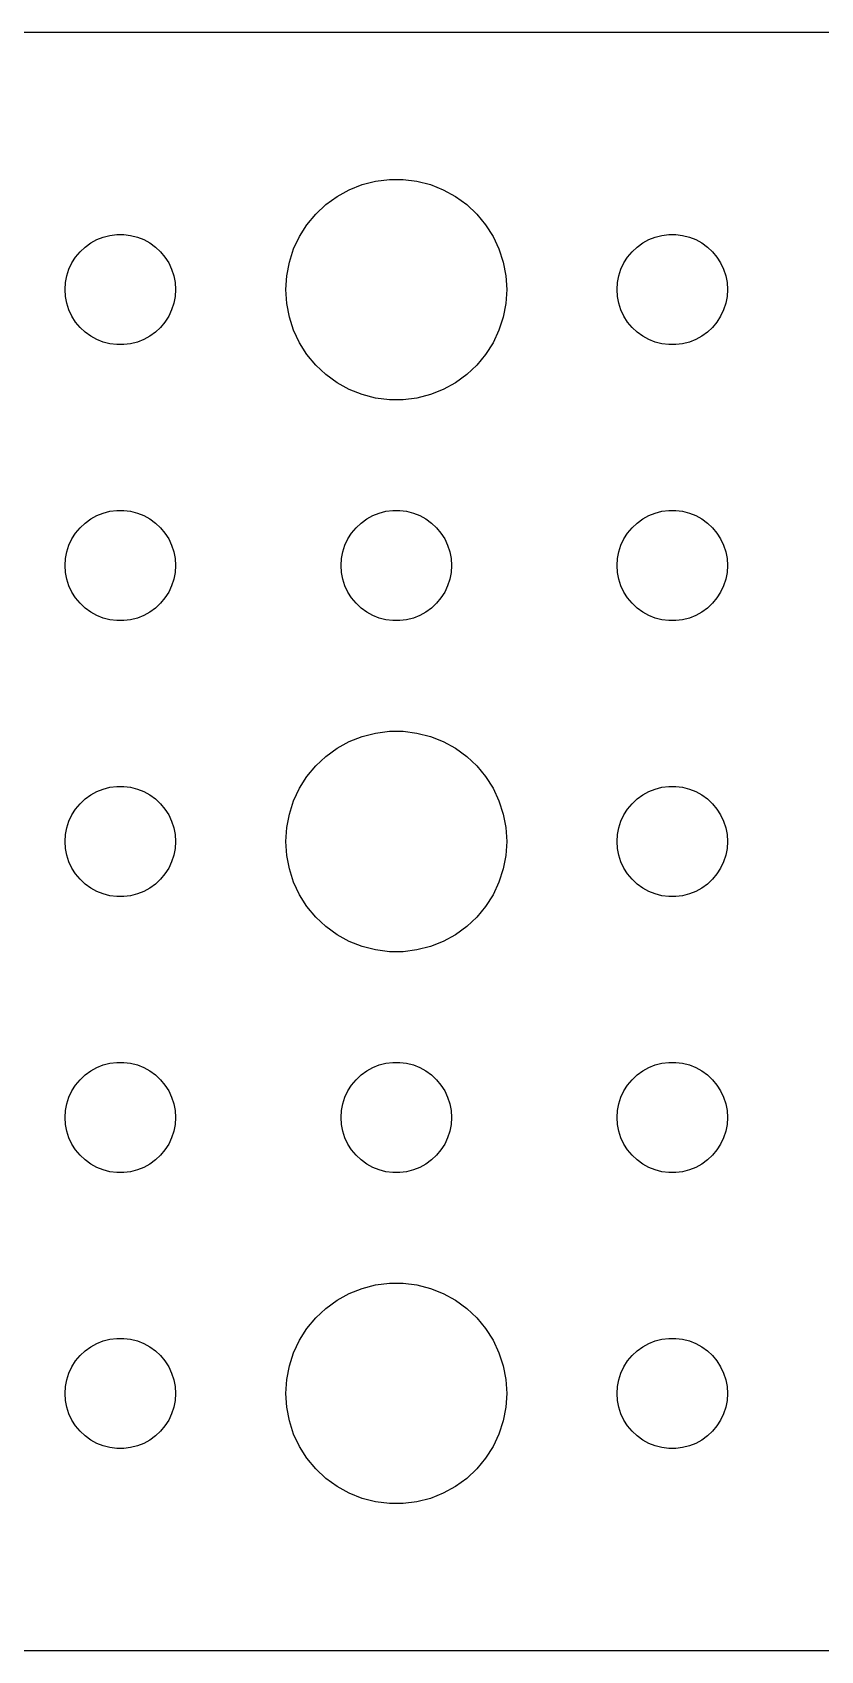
# Model space of a CAD drawing. Header units: metres. Extents: x -44.5 to 44.5, y -22 to 22.
# Drawn here: x -2.39 to 19.03, y -21.99 to 21.99 of the extents above; entities that cross this region are included whole.
import ezdxf

# ---------------------------------------------------------------- set-up
doc = ezdxf.new("R2010")
doc.units = ezdxf.units.M

msp = doc.modelspace()

# ---------------------------------------------------------------- linework, layer by layer
for p, q in [((39.8139, 21.9901), (-39.8139, 21.9901)), ((5.89252, 17.533), (6.22266, 17.7145)), ((6.22266, 17.7145), (6.57294, 17.8532)), ((6.57294, 17.8532), (6.93785, 17.9469)), ((6.93785, 17.9469), (7.31161, 17.9941)), ((7.31161, 17.9941), (7.68837, 17.9941)), ((7.68837, 17.9941), (8.06213, 17.9469)), ((8.06213, 17.9469), (8.42705, 17.8532)), ((8.42705, 17.8532), (8.77733, 17.7145)), ((8.77733, 17.7145), (9.10747, 17.533)), ((5.31308, 17.0536), (5.58772, 17.3115)), ((5.58772, 17.3115), (5.89252, 17.533)), ((9.10747, 17.533), (9.41226, 17.3115)), ((9.41226, 17.3115), (9.6869, 17.0536)), ((4.87108, 16.4453), (5.07294, 16.7634)), ((5.07294, 16.7634), (5.31308, 17.0536)), ((9.6869, 17.0536), (9.92705, 16.7634)), ((9.92705, 16.7634), (10.1289, 16.4453)), ((-0.803726, 16.2665), (-0.638657, 16.3572)), ((-0.638657, 16.3572), (-0.463516, 16.4266)), ((-0.463516, 16.4266), (-0.281067, 16.4734)), ((-0.281067, 16.4734), (-0.094177, 16.497)), ((-0.094177, 16.497), (0.094177, 16.497)), ((0.094177, 16.497), (0.281067, 16.4734)), ((0.281067, 16.4734), (0.463516, 16.4266)), ((0.463516, 16.4266), (0.638657, 16.3572)), ((0.638657, 16.3572), (0.803726, 16.2665)), ((4.71066, 16.1044), (4.87108, 16.4453)), ((10.1289, 16.4453), (10.2893, 16.1044)), ((14.1963, 16.2665), (14.3613, 16.3572)), ((14.3613, 16.3572), (14.5365, 16.4266)), ((14.5365, 16.4266), (14.7189, 16.4734)), ((14.7189, 16.4734), (14.9058, 16.497)), ((14.9058, 16.497), (15.0942, 16.497)), ((15.0942, 16.497), (15.2811, 16.4734)), ((15.2811, 16.4734), (15.4635, 16.4266)), ((15.4635, 16.4266), (15.6387, 16.3572)), ((15.6387, 16.3572), (15.8037, 16.2665)), ((-1.31445, 15.7226), (-1.21352, 15.8817)), ((-1.21352, 15.8817), (-1.09344, 16.0268)), ((-1.09344, 16.0268), (-0.956131, 16.1558)), ((-0.956131, 16.1558), (-0.803726, 16.2665)), ((0.803726, 16.2665), (0.956131, 16.1558)), ((0.956131, 16.1558), (1.09344, 16.0268)), ((1.09344, 16.0268), (1.21352, 15.8817)), ((1.21352, 15.8817), (1.31445, 15.7226)), ((4.59424, 15.7461), (4.71066, 16.1044)), ((10.2893, 16.1044), (10.4057, 15.7461)), ((13.6855, 15.7226), (13.7865, 15.8817)), ((13.7865, 15.8817), (13.9065, 16.0268)), ((13.9065, 16.0268), (14.0439, 16.1558)), ((14.0439, 16.1558), (14.1963, 16.2665)), ((15.8037, 16.2665), (15.9561, 16.1558)), ((15.9561, 16.1558), (16.0934, 16.0268)), ((16.0934, 16.0268), (16.2135, 15.8817)), ((16.2135, 15.8817), (16.3145, 15.7226)), ((-1.45287, 15.373), (-1.39465, 15.5522)), ((-1.39465, 15.5522), (-1.31445, 15.7226)), ((1.31445, 15.7226), (1.39465, 15.5522)), ((1.39465, 15.5522), (1.45287, 15.373)), ((4.52365, 15.376), (4.59424, 15.7461)), ((10.4057, 15.7461), (10.4763, 15.376)), ((13.5471, 15.373), (13.6053, 15.5522)), ((13.6053, 15.5522), (13.6855, 15.7226)), ((16.3145, 15.7226), (16.3947, 15.5522)), ((16.3947, 15.5522), (16.4529, 15.373)), ((-1.5, 15), (-1.48816, 15.188)), ((-1.48816, 14.812), (-1.5, 15)), ((-1.48816, 15.188), (-1.45287, 15.373)), ((1.45287, 15.373), (1.48816, 15.188)), ((1.48816, 15.188), (1.5, 15)), ((1.5, 15), (1.48816, 14.812)), ((4.5, 15), (4.52365, 15.376)), ((4.52365, 14.624), (4.5, 15)), ((10.4763, 15.376), (10.5, 15)), ((10.5, 15), (10.4763, 14.624)), ((13.5, 15), (13.5118, 15.188)), ((13.5118, 14.812), (13.5, 15)), ((13.5118, 15.188), (13.5471, 15.373)), ((16.4529, 15.373), (16.4882, 15.188)), ((16.4882, 15.188), (16.5, 15)), ((16.5, 15), (16.4882, 14.812)), ((-1.45287, 14.627), (-1.48816, 14.812)), ((-1.39465, 14.4478), (-1.45287, 14.627)), ((1.45287, 14.627), (1.39465, 14.4478)), ((1.48816, 14.812), (1.45287, 14.627)), ((4.59424, 14.2539), (4.52365, 14.624)), ((10.4763, 14.624), (10.4057, 14.2539)), ((13.5471, 14.627), (13.5118, 14.812)), ((13.6053, 14.4478), (13.5471, 14.627)), ((16.4529, 14.627), (16.3947, 14.4478)), ((16.4882, 14.812), (16.4529, 14.627)), ((-1.31445, 14.2774), (-1.39465, 14.4478)), ((-1.21352, 14.1183), (-1.31445, 14.2774)), ((-1.09344, 13.9732), (-1.21352, 14.1183)), ((1.21352, 14.1183), (1.09344, 13.9732)), ((1.31445, 14.2774), (1.21352, 14.1183)), ((1.39465, 14.4478), (1.31445, 14.2774)), ((4.71066, 13.8956), (4.59424, 14.2539)), ((10.4057, 14.2539), (10.2893, 13.8956)), ((13.6855, 14.2774), (13.6053, 14.4478)), ((13.7865, 14.1183), (13.6855, 14.2774)), ((13.9065, 13.9732), (13.7865, 14.1183)), ((16.2135, 14.1183), (16.0934, 13.9732)), ((16.3145, 14.2774), (16.2135, 14.1183)), ((16.3947, 14.4478), (16.3145, 14.2774)), ((-0.956131, 13.8442), (-1.09344, 13.9732)), ((-0.803726, 13.7335), (-0.956131, 13.8442)), ((-0.638657, 13.6427), (-0.803726, 13.7335)), ((-0.463516, 13.5734), (-0.638657, 13.6427)), ((0.638657, 13.6427), (0.463516, 13.5734)), ((0.803726, 13.7335), (0.638657, 13.6427)), ((0.956131, 13.8442), (0.803726, 13.7335)), ((1.09344, 13.9732), (0.956131, 13.8442)), ((4.87108, 13.5547), (4.71066, 13.8956)), ((10.2893, 13.8956), (10.1289, 13.5547)), ((14.0439, 13.8442), (13.9065, 13.9732)), ((14.1963, 13.7335), (14.0439, 13.8442)), ((14.3613, 13.6427), (14.1963, 13.7335)), ((14.5365, 13.5734), (14.3613, 13.6427)), ((15.6387, 13.6427), (15.4635, 13.5734)), ((15.8037, 13.7335), (15.6387, 13.6427)), ((15.9561, 13.8442), (15.8037, 13.7335)), ((16.0934, 13.9732), (15.9561, 13.8442)), ((-0.281067, 13.5266), (-0.463516, 13.5734)), ((-0.094177, 13.5029), (-0.281067, 13.5266)), ((0.094177, 13.5029), (-0.094177, 13.5029)), ((0.281067, 13.5266), (0.094177, 13.5029)), ((0.463516, 13.5734), (0.281067, 13.5266)), ((5.07294, 13.2366), (4.87108, 13.5547)), ((5.31308, 12.9464), (5.07294, 13.2366)), ((9.92705, 13.2366), (9.6869, 12.9464)), ((10.1289, 13.5547), (9.92705, 13.2366)), ((14.7189, 13.5266), (14.5365, 13.5734)), ((14.9058, 13.5029), (14.7189, 13.5266)), ((15.0942, 13.5029), (14.9058, 13.5029)), ((15.2811, 13.5266), (15.0942, 13.5029)), ((15.4635, 13.5734), (15.2811, 13.5266)), ((5.58772, 12.6884), (5.31308, 12.9464)), ((9.6869, 12.9464), (9.41226, 12.6884)), ((5.89252, 12.467), (5.58772, 12.6884)), ((6.22266, 12.2855), (5.89252, 12.467)), ((9.10747, 12.467), (8.77733, 12.2855)), ((9.41226, 12.6884), (9.10747, 12.467)), ((6.57294, 12.1468), (6.22266, 12.2855)), ((6.93785, 12.0531), (6.57294, 12.1468)), ((7.31161, 12.0059), (6.93785, 12.0531)), ((7.68837, 12.0059), (7.31161, 12.0059)), ((8.06213, 12.0531), (7.68837, 12.0059)), ((8.42705, 12.1468), (8.06213, 12.0531)), ((8.77733, 12.2855), (8.42705, 12.1468)), ((-0.803726, 8.76648), (-0.638657, 8.85724)), ((-0.638657, 8.85724), (-0.463516, 8.92657)), ((-0.463516, 8.92657), (-0.281067, 8.97342)), ((-0.281067, 8.97342), (-0.094177, 8.99704)), ((-0.094177, 8.99704), (0.094177, 8.99704)), ((0.094177, 8.99704), (0.281067, 8.97342)), ((0.281067, 8.97342), (0.463516, 8.92657)), ((0.463516, 8.92657), (0.638657, 8.85724)), ((0.638657, 8.85724), (0.803726, 8.76648)), ((6.69626, 8.76648), (6.86133, 8.85724)), ((6.86133, 8.85724), (7.03647, 8.92657)), ((7.03647, 8.92657), (7.21892, 8.97342)), ((7.21892, 8.97342), (7.40581, 8.99704)), ((7.40581, 8.99704), (7.59418, 8.99704)), ((7.59418, 8.99704), (7.78107, 8.97342)), ((7.78107, 8.97342), (7.96352, 8.92657)), ((7.96352, 8.92657), (8.13866, 8.85724)), ((8.13866, 8.85724), (8.30373, 8.76648)), ((14.1963, 8.76648), (14.3613, 8.85724)), ((14.3613, 8.85724), (14.5365, 8.92657)), ((14.5365, 8.92657), (14.7189, 8.97342)), ((14.7189, 8.97342), (14.9058, 8.99704)), ((14.9058, 8.99704), (15.0942, 8.99704)), ((15.0942, 8.99704), (15.2811, 8.97342)), ((15.2811, 8.97342), (15.4635, 8.92657)), ((15.4635, 8.92657), (15.6387, 8.85724)), ((15.6387, 8.85724), (15.8037, 8.76648)), ((-1.31445, 8.22263), (-1.21352, 8.38167)), ((-1.21352, 8.38167), (-1.09344, 8.52681)), ((-1.09344, 8.52681), (-0.956131, 8.65576)), ((-0.956131, 8.65576), (-0.803726, 8.76648)), ((0.803726, 8.76648), (0.956131, 8.65576)), ((0.956131, 8.65576), (1.09344, 8.52681)), ((1.09344, 8.52681), (1.21352, 8.38167)), ((1.21352, 8.38167), (1.31445, 8.22263)), ((6.18553, 8.22263), (6.28647, 8.38167)), ((6.28647, 8.38167), (6.40654, 8.52681)), ((6.40654, 8.52681), (6.54385, 8.65576)), ((6.54385, 8.65576), (6.69626, 8.76648)), ((8.30373, 8.76648), (8.45613, 8.65576)), ((8.45613, 8.65576), (8.59344, 8.52681)), ((8.59344, 8.52681), (8.71352, 8.38167)), ((8.71352, 8.38167), (8.81445, 8.22263)), ((13.6855, 8.22263), (13.7865, 8.38167)), ((13.7865, 8.38167), (13.9065, 8.52681)), ((13.9065, 8.52681), (14.0439, 8.65576)), ((14.0439, 8.65576), (14.1963, 8.76648)), ((15.8037, 8.76648), (15.9561, 8.65576)), ((15.9561, 8.65576), (16.0934, 8.52681)), ((16.0934, 8.52681), (16.2135, 8.38167)), ((16.2135, 8.38167), (16.3145, 8.22263)), ((-1.45287, 7.87303), (-1.39465, 8.05219)), ((-1.39465, 8.05219), (-1.31445, 8.22263)), ((1.31445, 8.22263), (1.39465, 8.05219)), ((1.39465, 8.05219), (1.45287, 7.87303)), ((6.04712, 7.87303), (6.10533, 8.05219)), ((6.10533, 8.05219), (6.18553, 8.22263)), ((8.81445, 8.22263), (8.89465, 8.05219)), ((8.89465, 8.05219), (8.95287, 7.87303)), ((13.5471, 7.87303), (13.6053, 8.05219)), ((13.6053, 8.05219), (13.6855, 8.22263)), ((16.3145, 8.22263), (16.3947, 8.05219)), ((16.3947, 8.05219), (16.4529, 7.87303)), ((-1.5, 7.5), (-1.48816, 7.68799)), ((-1.48816, 7.312), (-1.5, 7.5)), ((-1.48816, 7.68799), (-1.45287, 7.87303)), ((1.45287, 7.87303), (1.48816, 7.68799)), ((1.48816, 7.68799), (1.5, 7.5)), ((1.5, 7.5), (1.48816, 7.312)), ((6, 7.5), (6.01183, 7.68799)), ((6.01183, 7.312), (6, 7.5)), ((6.01183, 7.68799), (6.04712, 7.87303)), ((8.95287, 7.87303), (8.98816, 7.68799)), ((8.98816, 7.68799), (9, 7.5)), ((9, 7.5), (8.98816, 7.312)), ((13.5, 7.5), (13.5118, 7.68799)), ((13.5118, 7.312), (13.5, 7.5)), ((13.5118, 7.68799), (13.5471, 7.87303)), ((16.4529, 7.87303), (16.4882, 7.68799)), ((16.4882, 7.68799), (16.5, 7.5)), ((16.5, 7.5), (16.4882, 7.312)), ((-1.45287, 7.12695), (-1.48816, 7.312)), ((-1.39465, 6.9478), (-1.45287, 7.12695)), ((1.45287, 7.12695), (1.39465, 6.9478)), ((1.48816, 7.312), (1.45287, 7.12695)), ((6.04712, 7.12695), (6.01183, 7.312)), ((6.10533, 6.9478), (6.04712, 7.12695)), ((8.95287, 7.12695), (8.89465, 6.9478)), ((8.98816, 7.312), (8.95287, 7.12695)), ((13.5471, 7.12695), (13.5118, 7.312)), ((13.6053, 6.9478), (13.5471, 7.12695)), ((16.4529, 7.12695), (16.3947, 6.9478)), ((16.4882, 7.312), (16.4529, 7.12695)), ((-1.31445, 6.77736), (-1.39465, 6.9478)), ((-1.21352, 6.61832), (-1.31445, 6.77736)), ((-1.09344, 6.47318), (-1.21352, 6.61832)), ((1.21352, 6.61832), (1.09344, 6.47318)), ((1.31445, 6.77736), (1.21352, 6.61832)), ((1.39465, 6.9478), (1.31445, 6.77736)), ((6.18553, 6.77736), (6.10533, 6.9478)), ((6.28647, 6.61832), (6.18553, 6.77736)), ((6.40654, 6.47318), (6.28647, 6.61832)), ((8.71352, 6.61832), (8.59344, 6.47318)), ((8.81445, 6.77736), (8.71352, 6.61832)), ((8.89465, 6.9478), (8.81445, 6.77736)), ((13.6855, 6.77736), (13.6053, 6.9478)), ((13.7865, 6.61832), (13.6855, 6.77736)), ((13.9065, 6.47318), (13.7865, 6.61832)), ((16.2135, 6.61832), (16.0934, 6.47318)), ((16.3145, 6.77736), (16.2135, 6.61832)), ((16.3947, 6.9478), (16.3145, 6.77736)), ((-0.956131, 6.34422), (-1.09344, 6.47318)), ((-0.803726, 6.23351), (-0.956131, 6.34422)), ((-0.638657, 6.14275), (-0.803726, 6.23351)), ((0.803726, 6.23351), (0.638657, 6.14275)), ((0.956131, 6.34422), (0.803726, 6.23351)), ((1.09344, 6.47318), (0.956131, 6.34422)), ((6.54385, 6.34422), (6.40654, 6.47318)), ((6.69626, 6.23351), (6.54385, 6.34422)), ((6.86133, 6.14275), (6.69626, 6.23351)), ((8.30373, 6.23351), (8.13866, 6.14275)), ((8.45613, 6.34422), (8.30373, 6.23351)), ((8.59344, 6.47318), (8.45613, 6.34422)), ((14.0439, 6.34422), (13.9065, 6.47318)), ((14.1963, 6.23351), (14.0439, 6.34422)), ((14.3613, 6.14275), (14.1963, 6.23351)), ((15.8037, 6.23351), (15.6387, 6.14275)), ((15.9561, 6.34422), (15.8037, 6.23351)), ((16.0934, 6.47318), (15.9561, 6.34422)), ((-0.463516, 6.07341), (-0.638657, 6.14275)), ((-0.281067, 6.02657), (-0.463516, 6.07341)), ((-0.094177, 6.00294), (-0.281067, 6.02657)), ((0.094177, 6.00294), (-0.094177, 6.00294)), ((0.281067, 6.02657), (0.094177, 6.00294)), ((0.463516, 6.07341), (0.281067, 6.02657)), ((0.638657, 6.14275), (0.463516, 6.07341)), ((7.03647, 6.07341), (6.86133, 6.14275)), ((7.21892, 6.02657), (7.03647, 6.07341)), ((7.40581, 6.00294), (7.21892, 6.02657)), ((7.59418, 6.00294), (7.40581, 6.00294)), ((7.78107, 6.02657), (7.59418, 6.00294)), ((7.96352, 6.07341), (7.78107, 6.02657)), ((8.13866, 6.14275), (7.96352, 6.07341)), ((14.5365, 6.07341), (14.3613, 6.14275)), ((14.7189, 6.02657), (14.5365, 6.07341)), ((14.9058, 6.00294), (14.7189, 6.02657)), ((15.0942, 6.00294), (14.9058, 6.00294)), ((15.2811, 6.02657), (15.0942, 6.00294)), ((15.4635, 6.07341), (15.2811, 6.02657)), ((15.6387, 6.14275), (15.4635, 6.07341)), ((5.89252, 2.53297), (6.22266, 2.71448)), ((6.22266, 2.71448), (6.57294, 2.85316)), ((6.57294, 2.85316), (6.93785, 2.94685)), ((6.93785, 2.94685), (7.31161, 2.99408)), ((7.31161, 2.99408), (7.68837, 2.99408)), ((7.68837, 2.99408), (8.06213, 2.94685)), ((8.06213, 2.94685), (8.42705, 2.85316)), ((8.42705, 2.85316), (8.77733, 2.71448)), ((8.77733, 2.71448), (9.10747, 2.53297)), ((5.31308, 2.05363), (5.58772, 2.31154)), ((5.58772, 2.31154), (5.89252, 2.53297)), ((9.10747, 2.53297), (9.41226, 2.31154)), ((9.41226, 2.31154), (9.6869, 2.05363)), ((4.87108, 1.44525), (5.07294, 1.76335)), ((5.07294, 1.76335), (5.31308, 2.05363)), ((9.6869, 2.05363), (9.92705, 1.76335)), ((9.92705, 1.76335), (10.1289, 1.44525)), ((-0.803726, 1.26648), (-0.638657, 1.35724)), ((-0.638657, 1.35724), (-0.463516, 1.42657)), ((-0.463516, 1.42657), (-0.281067, 1.47342)), ((-0.281067, 1.47342), (-0.094177, 1.49704)), ((-0.094177, 1.49704), (0.094177, 1.49704)), ((0.094177, 1.49704), (0.281067, 1.47342)), ((0.281067, 1.47342), (0.463516, 1.42657)), ((0.463516, 1.42657), (0.638657, 1.35724)), ((0.638657, 1.35724), (0.803726, 1.26648)), ((4.71066, 1.10437), (4.87108, 1.44525)), ((10.1289, 1.44525), (10.2893, 1.10437)), ((14.1963, 1.26648), (14.3613, 1.35724)), ((14.3613, 1.35724), (14.5365, 1.42657)), ((14.5365, 1.42657), (14.7189, 1.47342)), ((14.7189, 1.47342), (14.9058, 1.49704)), ((14.9058, 1.49704), (15.0942, 1.49704)), ((15.0942, 1.49704), (15.2811, 1.47342)), ((15.2811, 1.47342), (15.4635, 1.42657)), ((15.4635, 1.42657), (15.6387, 1.35724)), ((15.6387, 1.35724), (15.8037, 1.26648)), ((-1.31445, 0.722626), (-1.21352, 0.881668)), ((-1.21352, 0.881668), (-1.09344, 1.02681)), ((-1.09344, 1.02681), (-0.956131, 1.15576)), ((-0.956131, 1.15576), (-0.803726, 1.26648)), ((0.803726, 1.26648), (0.956131, 1.15576)), ((0.956131, 1.15576), (1.09344, 1.02681)), ((1.09344, 1.02681), (1.21352, 0.881668)), ((1.21352, 0.881668), (1.31445, 0.722626)), ((4.59424, 0.746063), (4.71066, 1.10437)), ((10.2893, 1.10437), (10.4057, 0.746063)), ((13.6855, 0.722626), (13.7865, 0.881668)), ((13.7865, 0.881668), (13.9065, 1.02681)), ((13.9065, 1.02681), (14.0439, 1.15576)), ((14.0439, 1.15576), (14.1963, 1.26648)), ((15.8037, 1.26648), (15.9561, 1.15576)), ((15.9561, 1.15576), (16.0934, 1.02681)), ((16.0934, 1.02681), (16.2135, 0.881668)), ((16.2135, 0.881668), (16.3145, 0.722626)), ((-1.45287, 0.373032), (-1.39465, 0.552185)), ((-1.39465, 0.552185), (-1.31445, 0.722626)), ((1.31445, 0.722626), (1.39465, 0.552185)), ((1.39465, 0.552185), (1.45287, 0.373032)), ((4.52365, 0.375992), (4.59424, 0.746063)), ((10.4057, 0.746063), (10.4763, 0.375992)), ((13.5471, 0.373032), (13.6053, 0.552185)), ((13.6053, 0.552185), (13.6855, 0.722626)), ((16.3145, 0.722626), (16.3947, 0.552185)), ((16.3947, 0.552185), (16.4529, 0.373032)), ((-1.5, 0), (-1.48816, 0.187988)), ((-1.48816, -0.187988), (-1.5, 0)), ((-1.48816, 0.187988), (-1.45287, 0.373032)), ((1.45287, 0.373032), (1.48816, 0.187988)), ((1.48816, 0.187988), (1.5, 0)), ((1.5, 0), (1.48816, -0.187988)), ((4.5, 0), (4.52365, 0.375992)), ((4.52365, -0.375992), (4.5, 0)), ((10.4763, 0.375992), (10.5, 0)), ((10.5, 0), (10.4763, -0.375992)), ((13.5, 0), (13.5118, 0.187988)), ((13.5118, -0.187988), (13.5, 0)), ((13.5118, 0.187988), (13.5471, 0.373032)), ((16.4529, 0.373032), (16.4882, 0.187988)), ((16.4882, 0.187988), (16.5, 0)), ((16.5, 0), (16.4882, -0.187988)), ((-1.45287, -0.373032), (-1.48816, -0.187988)), ((-1.39465, -0.552185), (-1.45287, -0.373032)), ((1.45287, -0.373032), (1.39465, -0.552185)), ((1.48816, -0.187988), (1.45287, -0.373032)), ((4.59424, -0.746063), (4.52365, -0.375992)), ((10.4763, -0.375992), (10.4057, -0.746063)), ((13.5471, -0.373032), (13.5118, -0.187988)), ((13.6053, -0.552185), (13.5471, -0.373032)), ((16.4529, -0.373032), (16.3947, -0.552185)), ((16.4882, -0.187988), (16.4529, -0.373032)), ((-1.31445, -0.722626), (-1.39465, -0.552185)), ((-1.21352, -0.881668), (-1.31445, -0.722626)), ((1.31445, -0.722626), (1.21352, -0.881668)), ((1.39465, -0.552185), (1.31445, -0.722626)), ((4.71066, -1.10437), (4.59424, -0.746063)), ((10.4057, -0.746063), (10.2893, -1.10437)), ((13.6855, -0.722626), (13.6053, -0.552185)), ((13.7865, -0.881668), (13.6855, -0.722626)), ((16.3145, -0.722626), (16.2135, -0.881668)), ((16.3947, -0.552185), (16.3145, -0.722626)), ((-1.09344, -1.02681), (-1.21352, -0.881668)), ((-0.956131, -1.15576), (-1.09344, -1.02681)), ((-0.803726, -1.26648), (-0.956131, -1.15576)), ((-0.638657, -1.35724), (-0.803726, -1.26648)), ((0.803726, -1.26648), (0.638657, -1.35724)), ((0.956131, -1.15576), (0.803726, -1.26648)), ((1.09344, -1.02681), (0.956131, -1.15576)), ((1.21352, -0.881668), (1.09344, -1.02681)), ((4.87108, -1.44525), (4.71066, -1.10437)), ((10.2893, -1.10437), (10.1289, -1.44525)), ((13.9065, -1.02681), (13.7865, -0.881668)), ((14.0439, -1.15576), (13.9065, -1.02681)), ((14.1963, -1.26648), (14.0439, -1.15576)), ((14.3613, -1.35724), (14.1963, -1.26648)), ((15.8037, -1.26648), (15.6387, -1.35724)), ((15.9561, -1.15576), (15.8037, -1.26648)), ((16.0934, -1.02681), (15.9561, -1.15576)), ((16.2135, -0.881668), (16.0934, -1.02681)), ((-0.463516, -1.42657), (-0.638657, -1.35724)), ((-0.281067, -1.47342), (-0.463516, -1.42657)), ((-0.094177, -1.49704), (-0.281067, -1.47342)), ((0.094177, -1.49704), (-0.094177, -1.49704)), ((0.281067, -1.47342), (0.094177, -1.49704)), ((0.463516, -1.42657), (0.281067, -1.47342)), ((0.638657, -1.35724), (0.463516, -1.42657)), ((5.07294, -1.76335), (4.87108, -1.44525)), ((10.1289, -1.44525), (9.92705, -1.76335)), ((14.5365, -1.42657), (14.3613, -1.35724)), ((14.7189, -1.47342), (14.5365, -1.42657)), ((14.9058, -1.49704), (14.7189, -1.47342)), ((15.0942, -1.49704), (14.9058, -1.49704)), ((15.2811, -1.47342), (15.0942, -1.49704)), ((15.4635, -1.42657), (15.2811, -1.47342)), ((15.6387, -1.35724), (15.4635, -1.42657)), ((5.31308, -2.05363), (5.07294, -1.76335)), ((5.58772, -2.31154), (5.31308, -2.05363)), ((9.6869, -2.05363), (9.41226, -2.31154)), ((9.92705, -1.76335), (9.6869, -2.05363)), ((5.89252, -2.53297), (5.58772, -2.31154)), ((6.22266, -2.71448), (5.89252, -2.53297)), ((9.10747, -2.53297), (8.77733, -2.71448)), ((9.41226, -2.31154), (9.10747, -2.53297)), ((6.57294, -2.85316), (6.22266, -2.71448)), ((6.93785, -2.94685), (6.57294, -2.85316)), ((7.31161, -2.99408), (6.93785, -2.94685)), ((7.68837, -2.99408), (7.31161, -2.99408)), ((8.06213, -2.94685), (7.68837, -2.99408)), ((8.42705, -2.85316), (8.06213, -2.94685)), ((8.77733, -2.71448), (8.42705, -2.85316)), ((-0.803726, -6.23351), (-0.638657, -6.14275)), ((-0.638657, -6.14275), (-0.463516, -6.07341)), ((-0.463516, -6.07341), (-0.281067, -6.02657)), ((-0.281067, -6.02657), (-0.094177, -6.00294)), ((-0.094177, -6.00294), (0.094177, -6.00294)), ((0.094177, -6.00294), (0.281067, -6.02657)), ((0.281067, -6.02657), (0.463516, -6.07341)), ((0.463516, -6.07341), (0.638657, -6.14275)), ((0.638657, -6.14275), (0.803726, -6.23351)), ((6.69626, -6.23351), (6.86133, -6.14275)), ((6.86133, -6.14275), (7.03647, -6.07341)), ((7.03647, -6.07341), (7.21892, -6.02657)), ((7.21892, -6.02657), (7.40581, -6.00294)), ((7.40581, -6.00294), (7.59418, -6.00294)), ((7.59418, -6.00294), (7.78107, -6.02657)), ((7.78107, -6.02657), (7.96352, -6.07341)), ((7.96352, -6.07341), (8.13866, -6.14275)), ((8.13866, -6.14275), (8.30373, -6.23351)), ((14.1963, -6.23351), (14.3613, -6.14275)), ((14.3613, -6.14275), (14.5365, -6.07341)), ((14.5365, -6.07341), (14.7189, -6.02657)), ((14.7189, -6.02657), (14.9058, -6.00294)), ((14.9058, -6.00294), (15.0942, -6.00294)), ((15.0942, -6.00294), (15.2811, -6.02657)), ((15.2811, -6.02657), (15.4635, -6.07341)), ((15.4635, -6.07341), (15.6387, -6.14275)), ((15.6387, -6.14275), (15.8037, -6.23351)), ((-1.21352, -6.61832), (-1.09344, -6.47318)), ((-1.09344, -6.47318), (-0.956131, -6.34422)), ((-0.956131, -6.34422), (-0.803726, -6.23351)), ((0.803726, -6.23351), (0.956131, -6.34422)), ((0.956131, -6.34422), (1.09344, -6.47318)), ((1.09344, -6.47318), (1.21352, -6.61832)), ((6.28647, -6.61832), (6.40654, -6.47318)), ((6.40654, -6.47318), (6.54385, -6.34422)), ((6.54385, -6.34422), (6.69626, -6.23351)), ((8.30373, -6.23351), (8.45613, -6.34422)), ((8.45613, -6.34422), (8.59344, -6.47318)), ((8.59344, -6.47318), (8.71352, -6.61832)), ((13.7865, -6.61832), (13.9065, -6.47318)), ((13.9065, -6.47318), (14.0439, -6.34422)), ((14.0439, -6.34422), (14.1963, -6.23351)), ((15.8037, -6.23351), (15.9561, -6.34422)), ((15.9561, -6.34422), (16.0934, -6.47318)), ((16.0934, -6.47318), (16.2135, -6.61832)), ((-1.45287, -7.12695), (-1.39465, -6.9478)), ((-1.39465, -6.9478), (-1.31445, -6.77736)), ((-1.31445, -6.77736), (-1.21352, -6.61832)), ((1.21352, -6.61832), (1.31445, -6.77736)), ((1.31445, -6.77736), (1.39465, -6.9478)), ((1.39465, -6.9478), (1.45287, -7.12695)), ((6.04712, -7.12695), (6.10533, -6.9478)), ((6.10533, -6.9478), (6.18553, -6.77736)), ((6.18553, -6.77736), (6.28647, -6.61832)), ((8.71352, -6.61832), (8.81445, -6.77736)), ((8.81445, -6.77736), (8.89465, -6.9478)), ((8.89465, -6.9478), (8.95287, -7.12695)), ((13.5471, -7.12695), (13.6053, -6.9478)), ((13.6053, -6.9478), (13.6855, -6.77736)), ((13.6855, -6.77736), (13.7865, -6.61832)), ((16.2135, -6.61832), (16.3145, -6.77736)), ((16.3145, -6.77736), (16.3947, -6.9478)), ((16.3947, -6.9478), (16.4529, -7.12695)), ((-1.5, -7.5), (-1.48816, -7.312)), ((-1.48816, -7.312), (-1.45287, -7.12695)), ((1.45287, -7.12695), (1.48816, -7.312)), ((1.48816, -7.312), (1.5, -7.5)), ((6, -7.5), (6.01183, -7.312)), ((6.01183, -7.312), (6.04712, -7.12695)), ((8.95287, -7.12695), (8.98816, -7.312)), ((8.98816, -7.312), (9, -7.5)), ((13.5, -7.5), (13.5118, -7.312)), ((13.5118, -7.312), (13.5471, -7.12695)), ((16.4529, -7.12695), (16.4882, -7.312)), ((16.4882, -7.312), (16.5, -7.5)), ((-1.48816, -7.68799), (-1.5, -7.5)), ((-1.45287, -7.87303), (-1.48816, -7.68799)), ((-1.39465, -8.05219), (-1.45287, -7.87303)), ((1.45287, -7.87303), (1.39465, -8.05219)), ((1.48816, -7.68799), (1.45287, -7.87303)), ((1.5, -7.5), (1.48816, -7.68799)), ((6.01183, -7.68799), (6, -7.5)), ((6.04712, -7.87303), (6.01183, -7.68799)), ((6.10533, -8.05219), (6.04712, -7.87303)), ((8.95287, -7.87303), (8.89465, -8.05219)), ((8.98816, -7.68799), (8.95287, -7.87303)), ((9, -7.5), (8.98816, -7.68799)), ((13.5118, -7.68799), (13.5, -7.5)), ((13.5471, -7.87303), (13.5118, -7.68799)), ((13.6053, -8.05219), (13.5471, -7.87303)), ((16.4529, -7.87303), (16.3947, -8.05219)), ((16.4882, -7.68799), (16.4529, -7.87303)), ((16.5, -7.5), (16.4882, -7.68799)), ((-1.31445, -8.22263), (-1.39465, -8.05219)), ((-1.21352, -8.38167), (-1.31445, -8.22263)), ((1.31445, -8.22263), (1.21352, -8.38167)), ((1.39465, -8.05219), (1.31445, -8.22263)), ((6.18553, -8.22263), (6.10533, -8.05219)), ((6.28647, -8.38167), (6.18553, -8.22263)), ((8.81445, -8.22263), (8.71352, -8.38167)), ((8.89465, -8.05219), (8.81445, -8.22263)), ((13.6855, -8.22263), (13.6053, -8.05219)), ((13.7865, -8.38167), (13.6855, -8.22263)), ((16.3145, -8.22263), (16.2135, -8.38167)), ((16.3947, -8.05219), (16.3145, -8.22263)), ((-1.09344, -8.52681), (-1.21352, -8.38167)), ((-0.956131, -8.65576), (-1.09344, -8.52681)), ((-0.803726, -8.76648), (-0.956131, -8.65576)), ((-0.638657, -8.85724), (-0.803726, -8.76648)), ((0.803726, -8.76648), (0.638657, -8.85724)), ((0.956131, -8.65576), (0.803726, -8.76648)), ((1.09344, -8.52681), (0.956131, -8.65576)), ((1.21352, -8.38167), (1.09344, -8.52681)), ((6.40654, -8.52681), (6.28647, -8.38167)), ((6.54385, -8.65576), (6.40654, -8.52681)), ((6.69626, -8.76648), (6.54385, -8.65576)), ((6.86133, -8.85724), (6.69626, -8.76648)), ((8.30373, -8.76648), (8.13866, -8.85724)), ((8.45613, -8.65576), (8.30373, -8.76648)), ((8.59344, -8.52681), (8.45613, -8.65576)), ((8.71352, -8.38167), (8.59344, -8.52681)), ((13.9065, -8.52681), (13.7865, -8.38167)), ((14.0439, -8.65576), (13.9065, -8.52681)), ((14.1963, -8.76648), (14.0439, -8.65576)), ((14.3613, -8.85724), (14.1963, -8.76648)), ((15.8037, -8.76648), (15.6387, -8.85724)), ((15.9561, -8.65576), (15.8037, -8.76648)), ((16.0934, -8.52681), (15.9561, -8.65576)), ((16.2135, -8.38167), (16.0934, -8.52681)), ((-0.463516, -8.92657), (-0.638657, -8.85724)), ((-0.281067, -8.97342), (-0.463516, -8.92657)), ((-0.094177, -8.99704), (-0.281067, -8.97342)), ((0.094177, -8.99704), (-0.094177, -8.99704)), ((0.281067, -8.97342), (0.094177, -8.99704)), ((0.463516, -8.92657), (0.281067, -8.97342)), ((0.638657, -8.85724), (0.463516, -8.92657)), ((7.03647, -8.92657), (6.86133, -8.85724)), ((7.21892, -8.97342), (7.03647, -8.92657)), ((7.40581, -8.99704), (7.21892, -8.97342)), ((7.59418, -8.99704), (7.40581, -8.99704)), ((7.78107, -8.97342), (7.59418, -8.99704)), ((7.96352, -8.92657), (7.78107, -8.97342)), ((8.13866, -8.85724), (7.96352, -8.92657)), ((14.5365, -8.92657), (14.3613, -8.85724)), ((14.7189, -8.97342), (14.5365, -8.92657)), ((14.9058, -8.99704), (14.7189, -8.97342)), ((15.0942, -8.99704), (14.9058, -8.99704)), ((15.2811, -8.97342), (15.0942, -8.99704)), ((15.4635, -8.92657), (15.2811, -8.97342)), ((15.6387, -8.85724), (15.4635, -8.92657)), ((5.89252, -12.467), (6.22266, -12.2855)), ((6.22266, -12.2855), (6.57294, -12.1468)), ((6.57294, -12.1468), (6.93785, -12.0531)), ((6.93785, -12.0531), (7.31161, -12.0059)), ((7.31161, -12.0059), (7.68837, -12.0059)), ((7.68837, -12.0059), (8.06213, -12.0531)), ((8.06213, -12.0531), (8.42705, -12.1468)), ((8.42705, -12.1468), (8.77733, -12.2855)), ((8.77733, -12.2855), (9.10747, -12.467)), ((5.31308, -12.9464), (5.58772, -12.6884)), ((5.58772, -12.6884), (5.89252, -12.467)), ((9.10747, -12.467), (9.41226, -12.6884)), ((9.41226, -12.6884), (9.6869, -12.9464)), ((5.07294, -13.2366), (5.31308, -12.9464)), ((9.6869, -12.9464), (9.92705, -13.2366)), ((-0.638657, -13.6427), (-0.463516, -13.5734)), ((-0.463516, -13.5734), (-0.281067, -13.5266)), ((-0.281067, -13.5266), (-0.094177, -13.5029)), ((-0.094177, -13.5029), (0.094177, -13.5029)), ((0.094177, -13.5029), (0.281067, -13.5266)), ((0.281067, -13.5266), (0.463516, -13.5734)), ((0.463516, -13.5734), (0.638657, -13.6427)), ((4.71066, -13.8956), (4.87108, -13.5547)), ((4.87108, -13.5547), (5.07294, -13.2366)), ((9.92705, -13.2366), (10.1289, -13.5547)), ((10.1289, -13.5547), (10.2893, -13.8956)), ((14.3613, -13.6427), (14.5365, -13.5734)), ((14.5365, -13.5734), (14.7189, -13.5266)), ((14.7189, -13.5266), (14.9058, -13.5029)), ((14.9058, -13.5029), (15.0942, -13.5029)), ((15.0942, -13.5029), (15.2811, -13.5266)), ((15.2811, -13.5266), (15.4635, -13.5734)), ((15.4635, -13.5734), (15.6387, -13.6427)), ((-1.21352, -14.1183), (-1.09344, -13.9732)), ((-1.09344, -13.9732), (-0.956131, -13.8442)), ((-0.956131, -13.8442), (-0.803726, -13.7335)), ((-0.803726, -13.7335), (-0.638657, -13.6427)), ((0.638657, -13.6427), (0.803726, -13.7335)), ((0.803726, -13.7335), (0.956131, -13.8442)), ((0.956131, -13.8442), (1.09344, -13.9732)), ((1.09344, -13.9732), (1.21352, -14.1183)), ((4.59424, -14.2539), (4.71066, -13.8956)), ((10.2893, -13.8956), (10.4057, -14.2539)), ((13.7865, -14.1183), (13.9065, -13.9732)), ((13.9065, -13.9732), (14.0439, -13.8442)), ((14.0439, -13.8442), (14.1963, -13.7335)), ((14.1963, -13.7335), (14.3613, -13.6427)), ((15.6387, -13.6427), (15.8037, -13.7335)), ((15.8037, -13.7335), (15.9561, -13.8442)), ((15.9561, -13.8442), (16.0934, -13.9732)), ((16.0934, -13.9732), (16.2135, -14.1183)), ((-1.45287, -14.627), (-1.39465, -14.4478)), ((-1.39465, -14.4478), (-1.31445, -14.2774)), ((-1.31445, -14.2774), (-1.21352, -14.1183)), ((1.21352, -14.1183), (1.31445, -14.2774)), ((1.31445, -14.2774), (1.39465, -14.4478)), ((1.39465, -14.4478), (1.45287, -14.627)), ((4.52365, -14.624), (4.59424, -14.2539)), ((10.4057, -14.2539), (10.4763, -14.624)), ((13.5471, -14.627), (13.6053, -14.4478)), ((13.6053, -14.4478), (13.6855, -14.2774)), ((13.6855, -14.2774), (13.7865, -14.1183)), ((16.2135, -14.1183), (16.3145, -14.2774)), ((16.3145, -14.2774), (16.3947, -14.4478)), ((16.3947, -14.4478), (16.4529, -14.627)), ((-1.5, -15), (-1.48816, -14.812)), ((-1.48816, -14.812), (-1.45287, -14.627)), ((1.45287, -14.627), (1.48816, -14.812)), ((1.48816, -14.812), (1.5, -15)), ((4.5, -15), (4.52365, -14.624)), ((10.4763, -14.624), (10.5, -15)), ((13.5, -15), (13.5118, -14.812)), ((13.5118, -14.812), (13.5471, -14.627)), ((16.4529, -14.627), (16.4882, -14.812)), ((16.4882, -14.812), (16.5, -15)), ((-1.48816, -15.188), (-1.5, -15)), ((-1.45287, -15.373), (-1.48816, -15.188)), ((-1.39465, -15.5522), (-1.45287, -15.373)), ((1.45287, -15.373), (1.39465, -15.5522)), ((1.48816, -15.188), (1.45287, -15.373)), ((1.5, -15), (1.48816, -15.188)), ((4.52365, -15.376), (4.5, -15)), ((4.59424, -15.7461), (4.52365, -15.376)), ((10.4763, -15.376), (10.4057, -15.7461)), ((10.5, -15), (10.4763, -15.376)), ((13.5118, -15.188), (13.5, -15)), ((13.5471, -15.373), (13.5118, -15.188)), ((13.6053, -15.5522), (13.5471, -15.373)), ((16.4529, -15.373), (16.3947, -15.5522)), ((16.4882, -15.188), (16.4529, -15.373)), ((16.5, -15), (16.4882, -15.188)), ((-1.31445, -15.7226), (-1.39465, -15.5522)), ((-1.21352, -15.8817), (-1.31445, -15.7226)), ((1.31445, -15.7226), (1.21352, -15.8817)), ((1.39465, -15.5522), (1.31445, -15.7226)), ((4.71066, -16.1044), (4.59424, -15.7461)), ((10.4057, -15.7461), (10.2893, -16.1044)), ((13.6855, -15.7226), (13.6053, -15.5522)), ((13.7865, -15.8817), (13.6855, -15.7226)), ((16.3145, -15.7226), (16.2135, -15.8817)), ((16.3947, -15.5522), (16.3145, -15.7226)), ((-1.09344, -16.0268), (-1.21352, -15.8817)), ((-0.956131, -16.1558), (-1.09344, -16.0268)), ((-0.803726, -16.2665), (-0.956131, -16.1558)), ((-0.638657, -16.3572), (-0.803726, -16.2665)), ((0.803726, -16.2665), (0.638657, -16.3572)), ((0.956131, -16.1558), (0.803726, -16.2665)), ((1.09344, -16.0268), (0.956131, -16.1558)), ((1.21352, -15.8817), (1.09344, -16.0268)), ((4.87108, -16.4453), (4.71066, -16.1044)), ((10.2893, -16.1044), (10.1289, -16.4453)), ((13.9065, -16.0268), (13.7865, -15.8817)), ((14.0439, -16.1558), (13.9065, -16.0268)), ((14.1963, -16.2665), (14.0439, -16.1558)), ((14.3613, -16.3572), (14.1963, -16.2665)), ((15.8037, -16.2665), (15.6387, -16.3572)), ((15.9561, -16.1558), (15.8037, -16.2665)), ((16.0934, -16.0268), (15.9561, -16.1558)), ((16.2135, -15.8817), (16.0934, -16.0268)), ((-0.463516, -16.4266), (-0.638657, -16.3572)), ((-0.281067, -16.4734), (-0.463516, -16.4266)), ((-0.094177, -16.497), (-0.281067, -16.4734)), ((0.094177, -16.497), (-0.094177, -16.497)), ((0.281067, -16.4734), (0.094177, -16.497)), ((0.463516, -16.4266), (0.281067, -16.4734)), ((0.638657, -16.3572), (0.463516, -16.4266)), ((5.07294, -16.7634), (4.87108, -16.4453)), ((10.1289, -16.4453), (9.92705, -16.7634)), ((14.5365, -16.4266), (14.3613, -16.3572)), ((14.7189, -16.4734), (14.5365, -16.4266)), ((14.9058, -16.497), (14.7189, -16.4734)), ((15.0942, -16.497), (14.9058, -16.497)), ((15.2811, -16.4734), (15.0942, -16.497)), ((15.4635, -16.4266), (15.2811, -16.4734)), ((15.6387, -16.3572), (15.4635, -16.4266)), ((5.31308, -17.0536), (5.07294, -16.7634)), ((5.58772, -17.3115), (5.31308, -17.0536)), ((9.6869, -17.0536), (9.41226, -17.3115)), ((9.92705, -16.7634), (9.6869, -17.0536)), ((5.89252, -17.533), (5.58772, -17.3115)), ((6.22266, -17.7145), (5.89252, -17.533)), ((9.10747, -17.533), (8.77733, -17.7145)), ((9.41226, -17.3115), (9.10747, -17.533)), ((6.57294, -17.8532), (6.22266, -17.7145)), ((6.93785, -17.9469), (6.57294, -17.8532)), ((7.31161, -17.9941), (6.93785, -17.9469)), ((7.68837, -17.9941), (7.31161, -17.9941)), ((8.06213, -17.9469), (7.68837, -17.9941)), ((8.42705, -17.8532), (8.06213, -17.9469)), ((8.77733, -17.7145), (8.42705, -17.8532)), ((-39.8139, -21.9901), (39.8139, -21.9901))]:
    msp.add_line(p, q)

doc.saveas('drawing.dxf')
